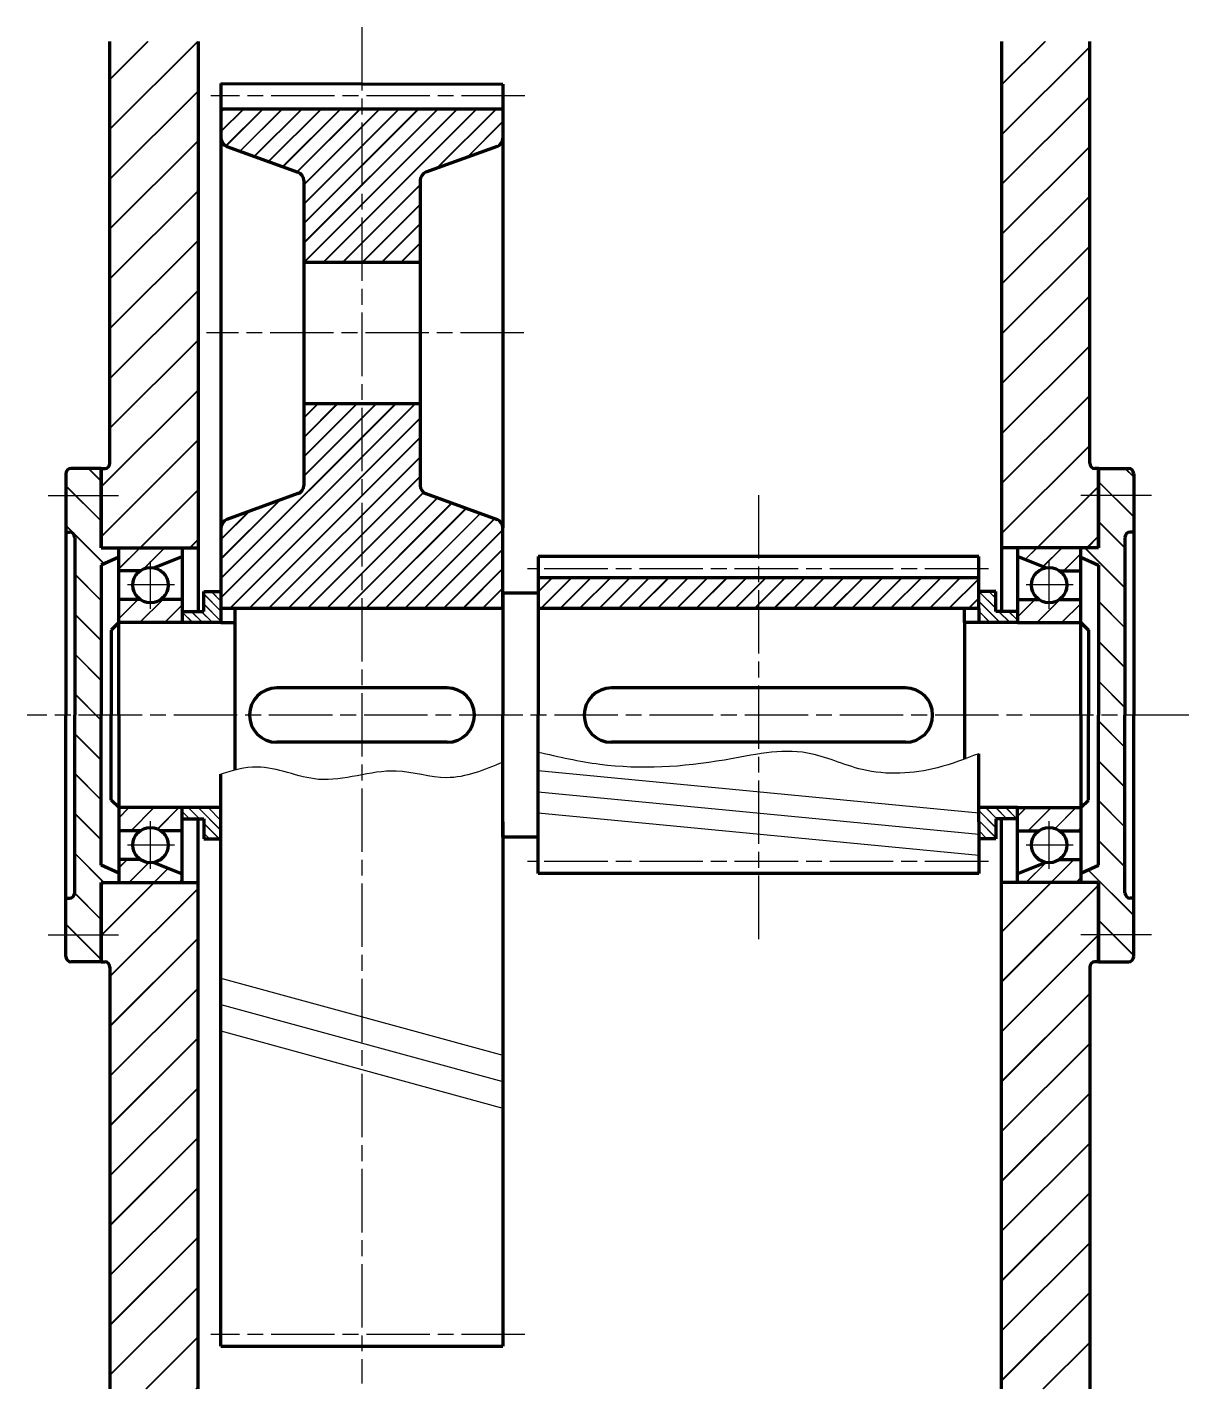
# Model space of a CAD drawing. Header units: millimetres. Extents: x 2092 to 2751, y 2668 to 3441.
import ezdxf

# ---------------------------------------------------------------- set-up
doc = ezdxf.new("R2010")
doc.units = ezdxf.units.MM
doc.linetypes.add('AM_ISO08W050', pattern=[18, 12, -1.5, 3, -1.5])
doc.layers.add('垫圈', color=7, linetype='Continuous', lineweight=100)
doc.layers.add('粗线', color=7, linetype='Continuous', lineweight=70)
for name, color, linetype in [('点划线', 7, 'AM_ISO08W050'), ('细线', 7, 'Continuous'), ('阴影', 7, 'Continuous')]:
    doc.layers.add(name, color=color, linetype=linetype)

msp = doc.modelspace()

# ---------------------------------------------------------------- hatches: boundary and pattern name
at = {"layer": '细线', "ltscale": 3, "transparency": 33554687}
h = msp.add_hatch(dxfattribs=at)
h.set_pattern_fill('JIS_LC_8', color=256)
h.paths.add_polyline_path([(2281.99, 3394.81), (2361.99, 3394.81), (2361.99, 3378.31, -0.315299), (2358.7, 3373.62), (2318.29, 3358.91, 0.315299), (2315, 3354.21), (2315, 3307.71), (2281.99, 3307.71)])
h.paths.add_polyline_path([(2205.27, 3373.62, -0.315299), (2201.99, 3378.31), (2201.99, 3394.81), (2281.99, 3394.81), (2281.99, 3307.71), (2248.97, 3307.71), (2248.97, 3354.21, 0.315299), (2245.68, 3358.91)])
h.paths.add_polyline_path([(2281.99, 3227.71), (2315, 3227.71), (2315, 3181.21, 0.315299), (2318.29, 3176.51), (2358.7, 3161.81, -0.315299), (2361.99, 3157.11), (2361.99, 3111.31), (2281.99, 3111.31)])
h.paths.add_polyline_path([(2245.68, 3176.51, 0.315299), (2248.97, 3181.21), (2248.97, 3227.71), (2281.99, 3227.71), (2281.99, 3111.31), (2201.99, 3111.31), (2201.99, 3157.11, -0.315299), (2205.27, 3161.81)])
h.paths.add_polyline_path([(2506.99, 3128.75), (2631.99, 3128.75), (2631.99, 3111.31), (2506.99, 3111.31)])
h.paths.add_polyline_path([(2381.99, 3120.1), (2381.99, 3128.75), (2506.99, 3128.75), (2506.99, 3111.31), (2381.99, 3111.31)])
at = {"layer": '阴影', "ltscale": 3, "transparency": 33554687}
h = msp.add_hatch(dxfattribs=at)
h.set_pattern_fill('JIS_LC_20', color=256, style=0)
edge = h.paths.add_edge_path()
edge.add_line((2644.99, 3433.15), (2694.99, 3433.15))
edge.add_line((2694.99, 3433.15), (2694.99, 3193.81))
edge.add_arc((2697.99, 3193.81), 3, 540, 630)
edge.add_line((2697.99, 3190.81), (2699.99, 3190.81))
edge.add_line((2699.99, 3190.81), (2699.99, 3145.81))
edge.add_line((2699.99, 3145.81), (2644.99, 3145.81))
edge.add_line((2644.99, 3145.81), (2644.99, 3433.15))
edge = h.paths.add_edge_path()
edge.add_line((2644.99, 2955.81), (2699.99, 2955.81))
edge.add_line((2699.99, 2955.81), (2699.99, 2910.81))
edge.add_line((2699.99, 2910.81), (2697.99, 2910.81))
edge.add_arc((2697.99, 2907.81), 3, 450, 540)
edge.add_line((2694.99, 2907.81), (2694.99, 2668.47))
edge.add_line((2694.99, 2668.47), (2644.99, 2668.47))
edge.add_line((2644.99, 2668.47), (2644.99, 2955.81))
edge = h.paths.add_edge_path()
edge.add_line((2138.99, 3433.15), (2188.99, 3433.15))
edge.add_line((2188.99, 3433.15), (2188.99, 3145.81))
edge.add_line((2188.99, 3145.81), (2133.99, 3145.81))
edge.add_line((2133.99, 3145.81), (2133.99, 3190.81))
edge.add_line((2133.99, 3190.81), (2135.99, 3190.81))
edge.add_arc((2135.99, 3193.81), 3, 270, 360)
edge.add_line((2138.99, 3193.81), (2138.99, 3433.15))
edge = h.paths.add_edge_path()
edge.add_arc((2135.99, 2907.81), 3, 360, 450)
edge.add_line((2135.99, 2910.81), (2133.99, 2910.81))
edge.add_line((2133.99, 2910.81), (2133.99, 2955.81))
edge.add_line((2133.99, 2955.81), (2188.99, 2955.81))
edge.add_line((2188.99, 2955.81), (2188.99, 2668.47))
edge.add_line((2188.99, 2668.47), (2138.99, 2668.47))
edge.add_line((2138.99, 2668.47), (2138.99, 2907.81))
h = msp.add_hatch(dxfattribs=at)
h.set_pattern_fill('JIS_LC_20', color=256, scale=0.8, angle=90, style=0)
h.paths.add_polyline_path([(2699.99, 3190.81), (2716.99, 3190.81, -0.414214), (2719.99, 3187.81), (2719.99, 3175.44), (2699.99, 3175.44)])
h.paths.add_polyline_path([(2699.99, 3175.44), (2719.99, 3175.44), (2719.99, 3154.68), (2717.99, 3154.68, 0.414214), (2714.99, 3151.68), (2714.99, 3050.81), (2699.99, 3050.81), (2699.99, 3135.9), (2689.99, 3140.45), (2689.99, 3145.81), (2699.99, 3145.81)])
h.paths.add_polyline_path([(2699.99, 3050.81), (2714.99, 3050.81), (2714.99, 2949.94, 0.414214), (2717.99, 2946.94), (2719.99, 2946.94), (2719.99, 2926.19), (2699.99, 2926.19), (2699.99, 2955.81), (2689.99, 2955.81), (2689.99, 2961.17), (2699.99, 2965.72)])
h.paths.add_polyline_path([(2699.99, 2926.19), (2719.99, 2926.19), (2719.99, 2913.81, -0.414214), (2716.99, 2910.81), (2699.99, 2910.81)])
h.paths.add_polyline_path([(2113.99, 2926.19), (2133.99, 2926.19), (2133.99, 2910.81), (2116.99, 2910.81, -0.414214), (2113.99, 2913.81)])
h.paths.add_polyline_path([(2113.99, 2946.94), (2115.99, 2946.94, 0.414214), (2118.99, 2949.94), (2118.99, 3050.81), (2133.99, 3050.81), (2133.99, 2965.72), (2143.99, 2961.17), (2143.99, 2955.81), (2133.99, 2955.81), (2133.99, 2926.19), (2113.99, 2926.19)])
h.paths.add_polyline_path([(2118.99, 3151.68, 0.414214), (2115.99, 3154.68), (2113.99, 3154.68), (2113.99, 3175.44), (2133.99, 3175.44), (2133.99, 3145.81), (2143.99, 3145.81), (2143.99, 3140.45), (2133.99, 3135.9), (2133.99, 3050.81), (2118.99, 3050.81)])
h.paths.add_polyline_path([(2113.99, 3187.81, -0.414214), (2116.99, 3190.81), (2133.99, 3190.81), (2133.99, 3175.44), (2113.99, 3175.44)])
h = msp.add_hatch(dxfattribs=at)
h.set_pattern_fill('JIS_LC_20', color=256, scale=0.5, style=0)
h.paths.add_polyline_path([(2677.81, 3132.71), (2689.99, 3132.71), (2689.99, 3145.81), (2653.99, 3145.81), (2653.99, 3140.83), (2670.14, 3134.42, -0.204737)])
h.paths.add_polyline_path([(2689.99, 3103.31), (2689.99, 3116.46), (2677.81, 3116.46, -0.321634), (2666.16, 3116.46), (2653.99, 3116.46), (2653.99, 3103.31)])
h.paths.add_polyline_path([(2653.99, 2998.31), (2653.99, 2985.16), (2666.16, 2985.16, -0.321634), (2677.81, 2985.16), (2689.99, 2985.16), (2689.99, 2998.31)])
h.paths.add_polyline_path([(2689.99, 2955.81), (2689.99, 2968.91), (2677.81, 2968.91, -0.204737), (2670.14, 2967.21), (2653.99, 2960.79), (2653.99, 2955.81)])
h.paths.add_polyline_path([(2163.83, 3134.42), (2179.99, 3140.83), (2179.99, 3145.81), (2143.99, 3145.81), (2143.99, 3132.71), (2156.16, 3132.71, -0.204737)])
h.paths.add_polyline_path([(2156.16, 3116.46), (2143.99, 3116.46), (2143.99, 3103.31), (2179.99, 3103.31), (2179.99, 3116.46), (2167.81, 3116.46, -0.321634)])
h.paths.add_polyline_path([(2167.81, 2985.16), (2179.99, 2985.16), (2179.99, 2998.31), (2143.99, 2998.31), (2143.99, 2985.16), (2156.16, 2985.16, -0.321634)])
h.paths.add_polyline_path([(2179.99, 2955.81), (2179.99, 2960.79), (2163.83, 2967.21, -0.204737), (2156.16, 2968.91), (2143.99, 2968.91), (2143.99, 2955.81)])
h = msp.add_hatch(dxfattribs=at)
h.set_pattern_fill('JIS_LC_20', color=256, scale=0.2, angle=90, style=0)
h.paths.add_polyline_path([(2653.99, 3103.31), (2653.99, 3109.69), (2641.67, 3109.69), (2641.67, 3120.98), (2631.99, 3120.98), (2631.99, 3111.31), (2631.99, 3103.31)])
h.paths.add_polyline_path([(2641.67, 2991.94), (2653.99, 2991.94), (2653.99, 2998.31), (2631.99, 2998.31), (2631.99, 2990.31), (2631.99, 2980.64), (2641.67, 2980.64)])
h.paths.add_polyline_path([(2192.3, 3109.69), (2179.99, 3109.69), (2179.99, 3103.31), (2201.99, 3103.31), (2201.99, 3120.98), (2192.3, 3120.98)])
h.paths.add_polyline_path([(2179.99, 2998.31), (2179.99, 2991.94), (2192.3, 2991.94), (2192.3, 2980.64), (2201.99, 2980.64), (2201.99, 2998.31)])

# ---------------------------------------------------------------- linework, layer by layer
at = {"layer": '垫圈', "ltscale": 3}
for p, q in [((2133.99, 3190.81), (2133.99, 3145.81)), ((2699.99, 3190.81), (2699.99, 3145.81)), ((2133.99, 2910.81), (2133.99, 2955.81)), ((2699.99, 2910.81), (2699.99, 2955.81))]:
    msp.add_line(p, q, dxfattribs=at)
at = {"layer": '点划线', "ltscale": 3}
for p, q in [((2281.99, 3441.23), (2281.99, 2671.51)), ((2374.51, 3402.26), (2196.22, 3402.26)), ((2373.94, 3267.71), (2193.82, 3267.71)), ((2506.99, 3175.69), (2506.99, 2923.14)), ((2637.5, 3133.85), (2375.95, 3133.85)), ((2751.22, 3050.81), (2092.04, 3050.81)), ((2637.5, 2967.78), (2375.95, 2967.78)), ((2374.51, 2699.36), (2196.22, 2699.36))]:
    msp.add_line(p, q, dxfattribs=at)
at = {"layer": '粗线', "ltscale": 3}
for p, q in [((2138.99, 3193.81), (2138.99, 3433.15)), ((2188.99, 3433.15), (2188.99, 3109.69)), ((2644.99, 3433.15), (2644.99, 3109.69)), ((2694.99, 3193.81), (2694.99, 3433.15)), ((2201.99, 3409.27), (2361.99, 3409)), ((2361.99, 3409), (2361.99, 3394.81)), ((2361.99, 3394.81), (2361.99, 3378.31)), ((2361.99, 3378.31), (2361.99, 3157.11)), ((2205.27, 3373.62), (2245.68, 3358.91)), ((2358.7, 3373.62), (2318.29, 3358.91)), ((2248.97, 3354.21), (2248.97, 3181.21)), ((2315, 3354.21), (2315, 3181.21)), ((2315, 3307.71), (2248.97, 3307.71)), ((2248.97, 3227.71), (2315, 3227.71)), ((2113.99, 3187.81), (2113.99, 3050.81)), ((2133.99, 3190.81), (2116.99, 3190.81)), ((2133.99, 3145.81), (2133.99, 3190.81)), ((2133.99, 3190.81), (2135.99, 3190.81)), ((2699.99, 3190.81), (2697.99, 3190.81)), ((2699.99, 3145.81), (2699.99, 3190.81)), ((2699.99, 3190.81), (2716.99, 3190.81)), ((2719.99, 3187.81), (2719.99, 3050.81)), ((2245.68, 3176.51), (2205.27, 3161.81)), ((2318.29, 3176.51), (2358.7, 3161.81)), ((2113.99, 3154.68), (2115.99, 3154.68)), ((2719.99, 3154.68), (2717.99, 3154.68)), ((2118.99, 3151.68), (2118.99, 3050.81)), ((2133.99, 3145.81), (2188.99, 3145.81)), ((2699.99, 3145.81), (2644.99, 3145.81)), ((2714.99, 3151.68), (2714.99, 3050.81)), ((2143.99, 3140.45), (2133.99, 3135.9)), ((2631.99, 3140.77), (2381.99, 3140.77)), ((2689.99, 3140.45), (2699.99, 3135.9)), ((2133.99, 3135.9), (2133.99, 3050.81)), ((2699.99, 3135.9), (2699.99, 3050.81)), ((2631.99, 3128.75), (2381.99, 3128.75)), ((2192.3, 3109.69), (2192.3, 3120.98)), ((2192.3, 3120.98), (2201.99, 3120.98)), ((2381.99, 3120.1), (2361.99, 3120.1)), ((2361.99, 3120.1), (2361.99, 3050.81)), ((2381.99, 3120.1), (2381.99, 3050.81)), ((2641.67, 3120.98), (2631.99, 3120.98)), ((2641.67, 3109.69), (2641.67, 3120.98)), ((2179.99, 3109.69), (2179.99, 3109.69)), ((2179.99, 3109.69), (2192.3, 3109.69)), ((2361.99, 3111.31), (2201.99, 3111.31)), ((2209.99, 3019.61), (2209.99, 3111.31)), ((2631.99, 3111.31), (2381.99, 3111.31)), ((2623.99, 3103.31), (2623.99, 3111.31)), ((2631.99, 3111.31), (2631.99, 3103.31)), ((2653.99, 3109.69), (2641.67, 3109.69)), ((2653.99, 3109.69), (2653.99, 3109.69)), ((2143.99, 3103.31), (2139.74, 3099.07)), ((2139.74, 3099.07), (2139.74, 3050.81)), ((2201.99, 3103.31), (2179.99, 3103.31)), ((2201.99, 3103.31), (2209.99, 3103.31)), ((2631.99, 3103.31), (2623.99, 3103.31)), ((2623.99, 3103.31), (2623.99, 3025.89)), ((2653.99, 3103.31), (2631.99, 3103.31)), ((2689.99, 3103.31), (2694.23, 3099.07)), ((2694.23, 3099.07), (2694.23, 3050.81)), ((2330.37, 3066.25), (2233.6, 3066.25)), ((2590.44, 3066.25), (2423.53, 3066.25)), ((2113.99, 2913.81), (2113.99, 3050.81)), ((2118.99, 2949.94), (2118.99, 3050.81)), ((2133.99, 2965.72), (2133.99, 3050.81)), ((2139.74, 3002.56), (2139.74, 3050.81)), ((2361.99, 2981.53), (2361.99, 3050.81)), ((2381.99, 2981.53), (2381.99, 3050.81)), ((2694.23, 3002.56), (2694.23, 3050.81)), ((2699.99, 2965.72), (2699.99, 3050.81)), ((2714.99, 2949.94), (2714.99, 3050.81)), ((2719.99, 2913.81), (2719.99, 3050.81)), ((2330.37, 3035.38), (2233.6, 3035.38)), ((2590.44, 3035.38), (2423.53, 3035.38)), ((2631.99, 2998.31), (2631.99, 3028.92)), ((2201.99, 2998.31), (2201.99, 3017.39)), ((2143.99, 2998.31), (2139.74, 3002.56)), ((2201.99, 2998.31), (2179.99, 2998.31)), ((2653.99, 2998.31), (2631.99, 2998.31)), ((2631.99, 2990.31), (2631.99, 2998.31)), ((2689.99, 2998.31), (2694.23, 3002.56)), ((2179.99, 2991.94), (2179.99, 2991.94)), ((2179.99, 2991.94), (2192.3, 2991.94)), ((2188.99, 2668.47), (2188.99, 2991.94)), ((2192.3, 2991.94), (2192.3, 2980.64)), ((2653.99, 2991.94), (2641.67, 2991.94)), ((2641.67, 2991.94), (2641.67, 2980.64)), ((2644.99, 2668.47), (2644.99, 2991.94)), ((2653.99, 2991.94), (2653.99, 2991.94)), ((2192.3, 2980.64), (2201.99, 2980.64)), ((2381.99, 2981.53), (2361.99, 2981.53)), ((2641.67, 2980.64), (2631.99, 2980.64)), ((2143.99, 2961.17), (2133.99, 2965.72)), ((2631.99, 2960.85), (2381.99, 2960.85)), ((2689.99, 2961.17), (2699.99, 2965.72)), ((2133.99, 2955.81), (2133.99, 2910.81)), ((2133.99, 2955.81), (2188.99, 2955.81)), ((2699.99, 2955.81), (2644.99, 2955.81)), ((2699.99, 2955.81), (2699.99, 2910.81)), ((2113.99, 2946.94), (2115.99, 2946.94)), ((2719.99, 2946.94), (2717.99, 2946.94)), ((2133.99, 2910.81), (2116.99, 2910.81)), ((2133.99, 2910.81), (2135.99, 2910.81)), ((2138.99, 2907.81), (2138.99, 2668.47)), ((2694.99, 2907.81), (2694.99, 2668.47)), ((2699.99, 2910.81), (2697.99, 2910.81)), ((2699.99, 2910.81), (2716.99, 2910.81)), ((2201.99, 2692.67), (2361.99, 2692.67))]:
    msp.add_line(p, q, dxfattribs=at)
at = {"layer": '粗线'}
for p, q in [((2201.99, 3409.27), (2201.99, 3103.31)), ((2361.99, 3394.81), (2201.99, 3394.81)), ((2361.99, 3111.31), (2361.99, 3157.11)), ((2143.99, 3050.81), (2143.99, 3145.81)), ((2143.99, 3145.81), (2179.99, 3145.81)), ((2179.99, 3145.81), (2179.99, 3103.31)), ((2689.99, 3145.81), (2653.99, 3145.81)), ((2653.99, 3145.81), (2653.99, 3103.31)), ((2689.99, 3050.81), (2689.99, 3145.81)), ((2163.83, 3134.42), (2179.99, 3140.83)), ((2381.99, 3140.77), (2381.99, 3111.31)), ((2631.99, 3111.31), (2631.99, 3140.77)), ((2670.14, 3134.42), (2653.99, 3140.83)), ((2156.16, 3132.71), (2143.99, 3132.71)), ((2677.81, 3132.71), (2689.99, 3132.71)), ((2156.16, 3116.46), (2143.99, 3116.46)), ((2179.99, 3116.46), (2167.81, 3116.46)), ((2653.99, 3116.46), (2666.16, 3116.46)), ((2677.81, 3116.46), (2689.99, 3116.46)), ((2179.99, 3103.31), (2143.99, 3103.31)), ((2653.99, 3103.31), (2689.99, 3103.31)), ((2143.99, 3050.81), (2143.99, 2955.81)), ((2689.99, 3050.81), (2689.99, 2955.81)), ((2179.99, 2998.31), (2143.99, 2998.31)), ((2179.99, 2955.81), (2179.99, 2998.31)), ((2201.99, 2692.67), (2201.99, 2998.31)), ((2653.99, 2998.31), (2689.99, 2998.31)), ((2653.99, 2955.81), (2653.99, 2998.31)), ((2156.16, 2985.16), (2143.99, 2985.16)), ((2179.99, 2985.16), (2167.81, 2985.16)), ((2361.99, 2990.31), (2361.99, 2692.67)), ((2381.99, 2960.85), (2381.99, 2990.31)), ((2631.99, 2990.31), (2631.99, 2960.85)), ((2653.99, 2985.16), (2666.16, 2985.16)), ((2677.81, 2985.16), (2689.99, 2985.16)), ((2156.16, 2968.91), (2143.99, 2968.91)), ((2677.81, 2968.91), (2689.99, 2968.91)), ((2163.83, 2967.21), (2179.99, 2960.79)), ((2670.14, 2967.21), (2653.99, 2960.79)), ((2143.99, 2955.81), (2179.99, 2955.81)), ((2689.99, 2955.81), (2653.99, 2955.81))]:
    msp.add_line(p, q, dxfattribs=at)
for centre in [(2161.99, 3124.59), (2671.99, 3124.59), (2161.99, 2977.04), (2671.99, 2977.04)]:
    msp.add_circle(centre, 10, dxfattribs=at)
at = {"layer": '粗线', "ltscale": 3}
for centre, radius, start, end in [((2206.99, 3378.31), 5, 180, 250), ((2356.99, 3378.31), 5, 290, 0), ((2243.97, 3354.21), 5, 360, 70), ((2320, 3354.21), 5, 110, 180), ((2135.99, 3193.81), 3, 270, 0), ((2697.99, 3193.81), 3, 180, 270), ((2116.99, 3187.81), 3, 90, 180), ((2716.99, 3187.81), 3, 0, 90), ((2243.97, 3181.21), 5, 290, 360), ((2320, 3181.21), 5, 180, 250), ((2115.99, 3151.68), 3, 0, 90), ((2717.99, 3151.68), 3, 90, 180), ((2233.6, 3050.81), 15.43, 90, 180), ((2330.37, 3050.81), 15.43, 0, 90), ((2423.53, 3050.81), 15.43, 90, 180), ((2590.44, 3050.81), 15.43, 0, 90), ((2233.6, 3050.81), 15.43, 180, 270), ((2330.37, 3050.81), 15.43, 270, 0), ((2423.53, 3050.81), 15.43, 180, 270), ((2590.44, 3050.81), 15.43, 270, 0), ((2115.99, 2949.94), 3, 270, 0), ((2717.99, 2949.94), 3, 180, 270), ((2116.99, 2913.81), 3, 180, 270), ((2716.99, 2913.81), 3, 270, 0), ((2135.99, 2907.81), 3, 0, 90), ((2697.99, 2907.81), 3, 90, 180)]:
    msp.add_arc(centre, radius, start, end, dxfattribs=at)
at = {"layer": '粗线'}
for centre, start, end in [((2206.99, 3157.11), 110, 180), ((2356.99, 3157.11), 360, 70)]:
    msp.add_arc(centre, 5, start, end, dxfattribs=at)
at = {"layer": '细线', "ltscale": 3}
for p, q in [((2103.91, 3175.44), (2143.91, 3175.44)), ((2730.06, 3175.44), (2690.06, 3175.44)), ((2161.99, 3111.18), (2161.99, 3138.19)), ((2671.99, 3111.18), (2671.99, 3138.19)), ((2175.54, 3124.68), (2148.97, 3124.68)), ((2685.54, 3124.68), (2658.97, 3124.68)), ((2381.99, 3019.34), (2631.99, 2995.33)), ((2381.99, 3007.34), (2631.99, 2983.33)), ((2381.99, 2995.34), (2631.99, 2971.33)), ((2161.99, 2963.54), (2161.99, 2990.54)), ((2671.99, 2963.54), (2671.99, 2990.54)), ((2175.54, 2977.04), (2148.97, 2977.04)), ((2685.54, 2977.04), (2658.97, 2977.04)), ((2103.91, 2926.19), (2143.91, 2926.19)), ((2730.06, 2926.19), (2690.06, 2926.19)), ((2201.99, 2901.55), (2361.99, 2857.78)), ((2201.99, 2886.55), (2361.99, 2842.78)), ((2201.99, 2871.55), (2361.99, 2827.78))]:
    msp.add_line(p, q, dxfattribs=at)
for points in [[(2631.99, 3028.92), (2608.68, 3020.98), (2565.94, 3019.9), (2534.78, 3029.31), (2487.68, 3025.33), (2417.04, 3022.8), (2381.99, 3029.67)], [(2361.99, 3024.14), (2330.03, 3015.29), (2301.37, 3019.02), (2257.33, 3014.36), (2222.38, 3021.35), (2201.99, 3017.39)]]:
    msp.add_spline(points, degree=3, dxfattribs=at)

doc.saveas('drawing.dxf')
